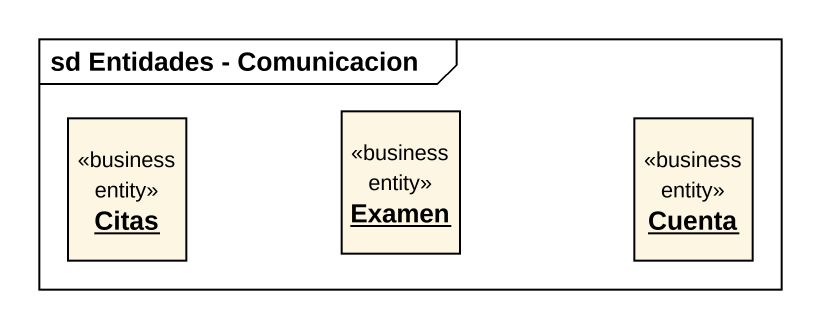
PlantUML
@startuml
mainframe sd Entidades - Comunicacion
hide circle
hide empty members
object Citas <<business entity>>
object Examen <<business entity>>
object Cuenta <<business entity>>
@enduml
